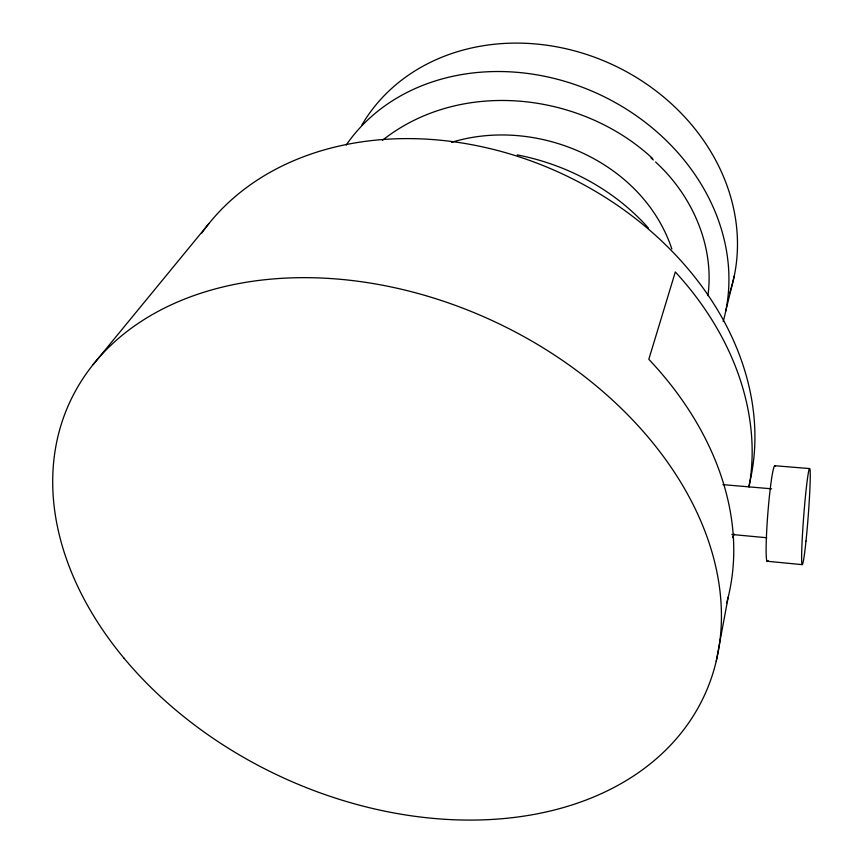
<?xml version="1.0" encoding="UTF-8"?>
<svg xmlns="http://www.w3.org/2000/svg" width="863" height="863" viewBox="0 0 863 863"><rect width="100%" height="100%" fill="white"/><g stroke="black" fill="none" stroke-linecap="round" stroke-linejoin="round"><path stroke-width="1.29" d="M707.908 295.675C714.715 245.923 692.072 195.372 655.61 162.028M716.236 661.306L728.221 596.991M725.718 311.198L734.262 275.933M93.107 364.618L208.868 223.636M382.449 140.302C460.734 78.199 581.338 92.114 652.644 158.533M451.446 142.363C537.056 116.041 642.903 161.877 671.846 248.997M774.672 465.707L809.505 468.577M722.892 484.628L771.651 488.814M731.867 534.477L766.754 537.746M767.088 561.241L802.051 564.639M517.25 154.909C567.185 164.585 614.478 189.817 648.383 228.026M650.993 157.918L653.323 159.957M768.07 560.562A48.037 3.247 -85.5 0 1 767.757 514.542A48.037 3.247 -85.5 0 1 775.265 466.214M346.225 145.016A210.184 177.929 25.2 0 1 599.537 94.509A210.184 177.929 25.2 0 1 723.226 321.468M361.813 125.157A202.999 174.66 25.3 0 1 611.349 64.132A202.999 174.66 25.3 0 1 729.569 293.388M201.748 233.096A304.563 239.644 24.9 0 1 561.371 173.452A304.563 239.644 24.9 0 1 748.739 486.527M726.538 603.41A333.075 247.757 24.8 0 0 648.814 359.31L675.33 271.953A308.285 240.831 24.9 0 1 749.073 487.012M734.262 534.068A308.285 240.831 24.9 0 1 732.558 537.638M805.988 541.058A48.296 2.244 -85.6 0 0 809.623 468.523A48.296 2.244 -85.6 0 0 802.148 540.465A48.296 2.244 -85.6 0 0 805.988 541.058M124.045 658.242A349.547 251.349 24.8 0 0 697.401 709.062A349.547 251.349 24.8 0 0 339.828 279.256A349.547 251.349 24.8 0 0 124.045 658.242"/></g></svg>
